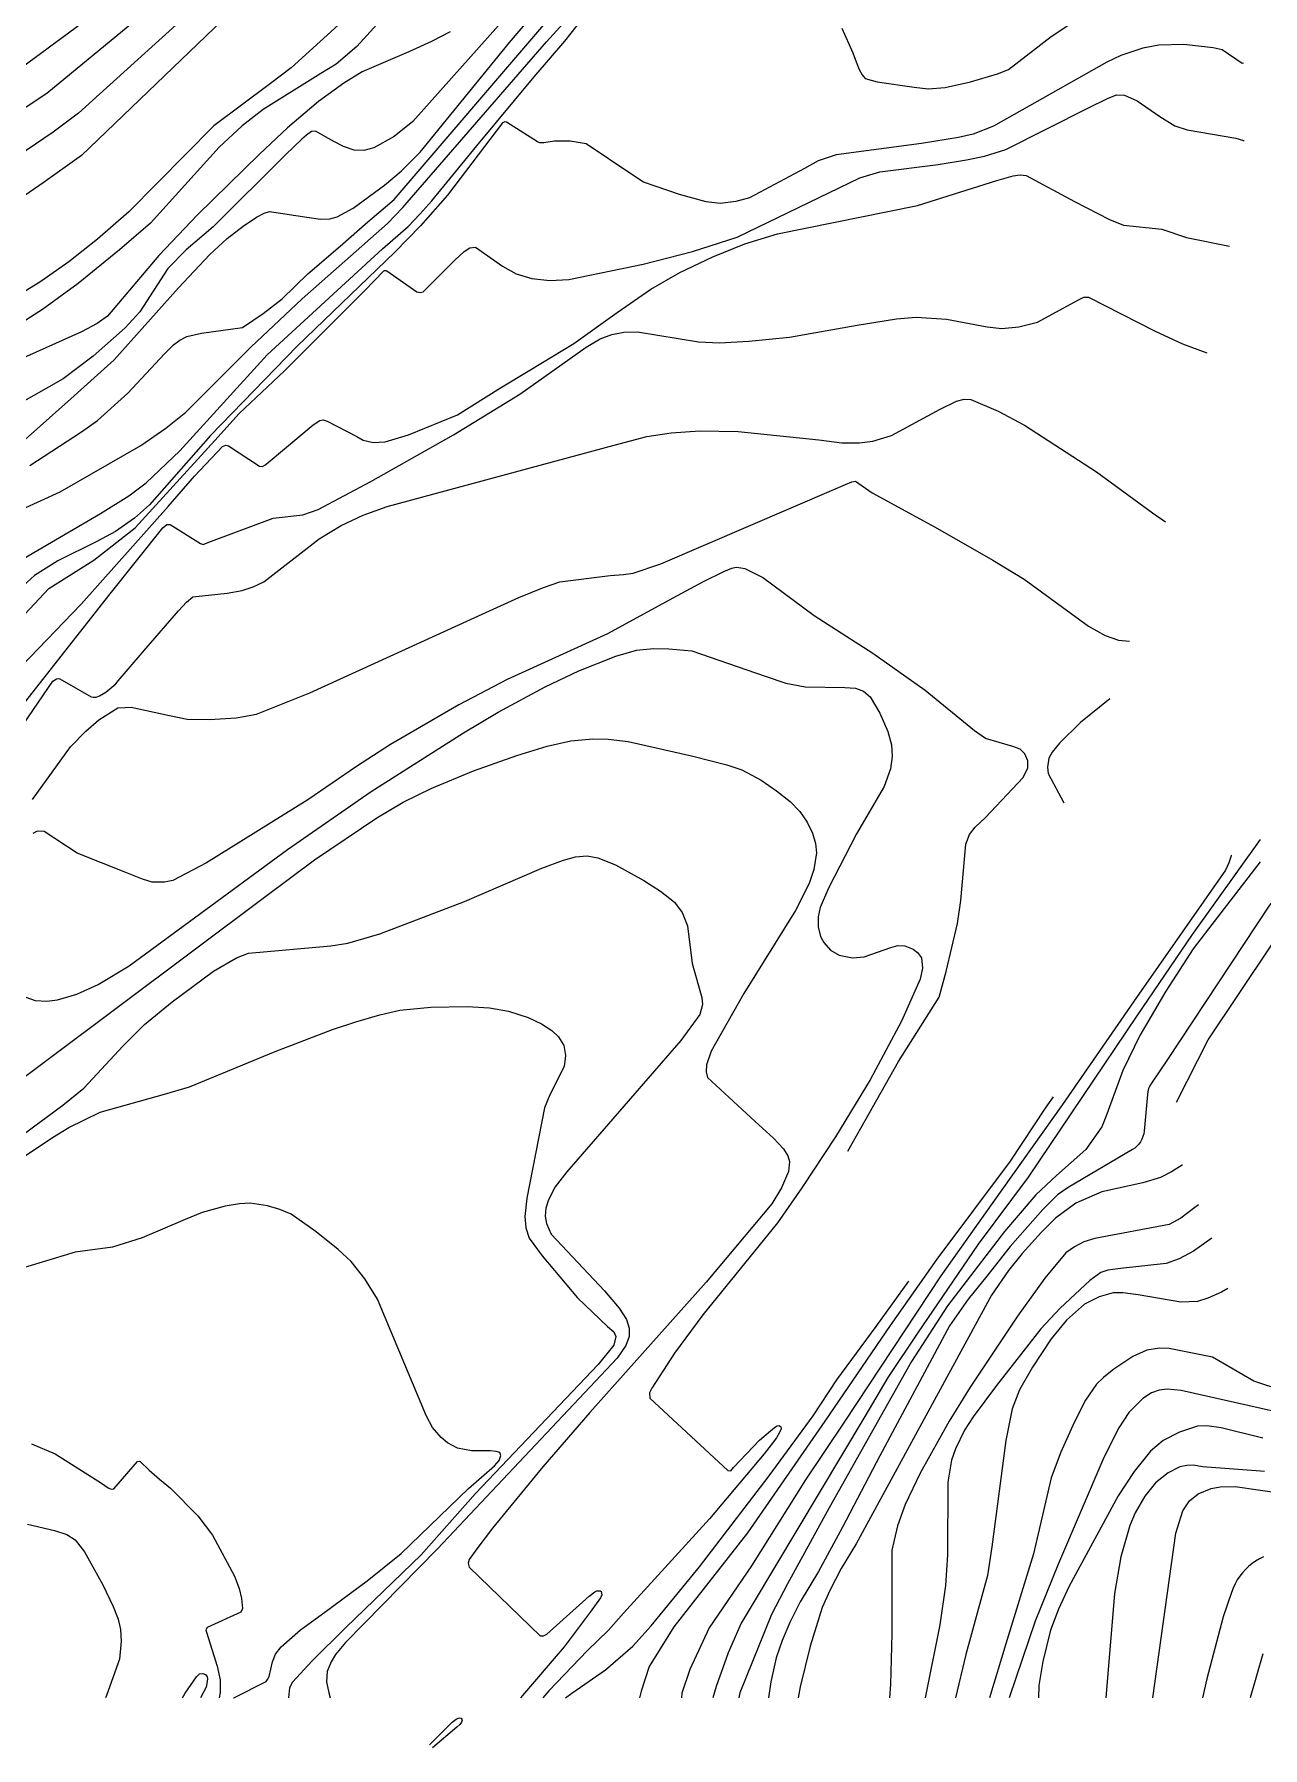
# Model space of a CAD drawing. Header units: metres. Extents: x 241192 to 243928, y 277833 to 281309.
# Drawn here: x 243735.2 to 243837.9, y 280869.2 to 281012.4 of the extents above; entities that cross this region are included whole.
import ezdxf

# ---------------------------------------------------------------- set-up
doc = ezdxf.new("R2010")
doc.units = ezdxf.units.M
for name, color, linetype in [('TERRAIN_CONTOUR_1M', 3, 'Continuous'), ('TERRAIN_CONTOUR_5M_SUPPLEMENT', 4, 'Continuous'), ('TERRAIN_UNRESOLVED', 2, 'Continuous')]:
    doc.layers.add(name, color=color, linetype=linetype)

msp = doc.modelspace()

# ---------------------------------------------------------------- linework, layer by layer
at = {"layer": 'TERRAIN_CONTOUR_1M'}
for points in [[(243734.21, 280972.68, 38), (243737.39, 280974.15, 38), (243744.11, 280978.01, 38), (243746.22, 280979.46, 38), (243747.87, 280980.79, 38), (243753.32, 280986.23, 38), (243757.6, 280990.27, 38), (243764.74, 280996.55, 38), (243766.02, 280997.88, 38), (243778.04, 281011.74, 38), (243786.33, 281020.9, 38)], [(243769.1, 281018.97, 43), (243762.17, 281011.35, 43), (243760.45, 281009.87, 43), (243759.17, 281009.1, 43), (243754.34, 281006.07, 43), (243752.59, 281004.72, 43), (243750.66, 281002.93, 43), (243744.93, 280996.58, 43), (243742.35, 280994.36, 43), (243738.88, 280991.54, 43), (243735.9, 280989.37, 43), (243728.59, 280984.71, 43)], [(243755.82, 281018.25, 46), (243739.17, 281002.25, 46), (243735.95, 280999.96, 46), (243721.28, 280989.84, 46)], [(243733.22, 280967.93, 37), (243740.76, 280972.34, 37), (243743.13, 280973.81, 37), (243744.57, 280974.9, 37), (243747.38, 280977.57, 37), (243754.67, 280985.58, 37), (243764.31, 280994.44, 37), (243766.46, 280996.3, 37), (243767.45, 280997.35, 37), (243768.44, 280998.45, 37), (243772.22, 281003.04, 37), (243777.01, 281008.82, 37), (243779.57, 281011.8, 37), (243782.73, 281015.84, 37)], [(243744.95, 281014.59, 48), (243736.27, 281007.42, 48), (243732.73, 281005.09, 48)], [(243774.02, 281013.11, 41), (243766.85, 281005.09, 41), (243765.29, 281003.83, 41), (243763.61, 281002.87, 41), (243762.76, 281002.65, 41), (243761.96, 281002.69, 41), (243761.06, 281002.99, 41), (243760.26, 281003.4, 41), (243758.72, 281004.28, 41), (243758.39, 281004.23, 41), (243757.96, 281003.94, 41), (243757.57, 281003.6, 41), (243756.23, 281002.32, 41), (243750.17, 280996.27, 41), (243747.92, 280994.36, 41), (243746.39, 280992.8, 41), (243744.03, 280989.19, 41), (243742.82, 280987.83, 41), (243740.14, 280985.46, 41), (243737.64, 280983.58, 41), (243731.47, 280980.11, 41)], [(243748.24, 281014.22, 47), (243738.92, 281005.78, 47), (243736.79, 281004.18, 47), (243732.24, 281001.13, 47)], [(243761.54, 281013.97, 44), (243756.69, 281009.57, 44), (243754.97, 281008.26, 44), (243750.21, 281004.71, 44), (243743.13, 280997.54, 44), (243740.51, 280995.26, 44), (243738.1, 280993.35, 44), (243735.77, 280991.72, 44), (243732.61, 280989.77, 44)], [(243740.31, 281014.1, 49), (243734.14, 281009.55, 49)], [(243734.84, 280976.33, 39), (243739.15, 280979.15, 39), (243740.5, 280980.09, 39), (243743.02, 280982.37, 39), (243746.11, 280985.66, 39), (243746.85, 280986.42, 39), (243747.39, 280986.82, 39), (243747.96, 280987.12, 39), (243749.2, 280987.38, 39), (243752.61, 280987.86, 39), (243754.36, 280989.03, 39), (243755.93, 280990.25, 39), (243758.09, 280992.34, 39), (243760.77, 280994.67, 39), (243763.1, 280996.71, 39), (243765.31, 280998.57, 39), (243777.8, 281013.17, 39)], [(243802.72, 281012.87, 37), (243803.65, 281010.81, 37), (243803.92, 281010.07, 37), (243804.18, 281009.42, 37), (243804.41, 281008.97, 37), (243804.68, 281008.68, 37), (243805.68, 281008.39, 37), (243808.78, 281007.96, 37), (243809.95, 281007.82, 37), (243811.37, 281007.93, 37), (243813.48, 281008.4, 37), (243815.72, 281009.05, 37), (243816.65, 281009.42, 37), (243820.21, 281012.17, 37), (243821.78, 281013.2, 37)], [(243769.99, 281012.57, 42), (243768.43, 281011.77, 42), (243766.53, 281010.91, 42), (243762.63, 281009.24, 42), (243761.08, 281008.28, 42), (243758.97, 281006.74, 42), (243756.38, 281004.56, 42), (243754.04, 281002.34, 42), (243748.85, 280997.29, 42), (243745.63, 280993.88, 42), (243741.33, 280988.82, 42), (243740.46, 280988.19, 42), (243739.17, 280987.5, 42), (243731.56, 280984.1, 42)], [(243836.29, 281009.94, 36), (243836.18, 281009.93, 36), (243834.52, 281011.07, 36), (243833.76, 281011.24, 36), (243831.32, 281011.52, 36), (243829.22, 281011.45, 36), (243827.87, 281011.2, 36), (243826.05, 281010.58, 36), (243824.88, 281010.03, 36), (243815.41, 281004.68, 36), (243813.69, 281004.01, 36), (243812.48, 281003.73, 36), (243809.39, 281003.25, 36), (243802.24, 281002.3, 36), (243800.75, 281001.79, 36), (243799.59, 281001.16, 36), (243795.01, 280998.7, 36), (243793.87, 280998.39, 36), (243792.54, 280998.23, 36), (243791.37, 280998.37, 36), (243789.14, 280998.98, 36), (243786.15, 281000.01, 36), (243785.17, 281000.66, 36), (243781.34, 281003.2, 36), (243780.01, 281003.44, 36), (243778.71, 281003.43, 36), (243777.8, 281003.29, 36), (243777.48, 281003.29, 36), (243777.27, 281003.38, 36), (243774.7, 281005.01, 36), (243774.54, 281005.04, 36), (243774.36, 281004.98, 36), (243769.77, 280998.92, 36), (243767.51, 280996.36, 36), (243765.36, 280994.15, 36), (243757.18, 280986.3, 36), (243749.95, 280978.84, 36), (243744.85, 280973.06, 36), (243743.6, 280971.95, 36), (243741.99, 280970.83, 36), (243740.44, 280969.99, 36), (243737.18, 280968.38, 36), (243735.24, 280967.14, 36), (243733.69, 280965.75, 36)], [(243734.12, 280959.55, 34), (243739.14, 280964.76, 34), (243746.4, 280972.9, 34), (243748.6, 280975.45, 34), (243750.95, 280977.93, 34), (243751.22, 280978.03, 34), (243751.46, 280977.98, 34), (243754.04, 280976.27, 34), (243754.29, 280976.26, 34), (243754.48, 280976.36, 34), (243754.77, 280976.58, 34), (243758.53, 280979.74, 34), (243759.07, 280980.1, 34), (243759.36, 280980.14, 34), (243759.69, 280980.04, 34), (243762.17, 280978.75, 34), (243762.72, 280978.46, 34), (243763.53, 280978.26, 34), (243764.55, 280978.31, 34), (243766.49, 280978.9, 34), (243770.59, 280980.57, 34), (243774.18, 280982.82, 34), (243776.65, 280984.31, 34), (243780.32, 280986.54, 34), (243783.93, 280989.13, 34), (243786.76, 280991.06, 34), (243789.17, 280992.45, 34), (243791.94, 280993.76, 34), (243794.61, 280994.85, 34), (243797.34, 280995.69, 34), (243809.04, 280998.06, 34), (243815.68, 281000.15, 34), (243817.03, 281000.55, 34), (243817.62, 281000.62, 34), (243818.12, 281000.58, 34), (243822.16, 280998.39, 34), (243825.09, 280996.9, 34), (243826.28, 280996.43, 34), (243829.47, 280996.08, 34), (243831.54, 280995.39, 34), (243835.13, 280994.67, 34)], [(243830.71, 280923.13, 36), (243833.34, 280928.35, 36), (243841.22, 280940.14, 36), (243847.69, 280948.17, 36), (243854.16, 280952.96, 36), (243861.67, 280958.54, 36), (243872.49, 280971.08, 36), (243875.59, 280976.33, 36), (243876.1, 280981.36, 36), (243874.04, 280986.21, 36), (243868.58, 280991.02, 36), (243865.34, 280992.95, 36), (243861.98, 280996, 36), (243856.65, 281000.17, 36), (243855.54, 281000.73, 36)], [(243733.9, 280955.88, 33), (243741.45, 280965.48, 33), (243745.97, 280971.14, 33), (243746.28, 280971.42, 33), (243746.46, 280971.42, 33), (243746.56, 280971.42, 33), (243749.1, 280969.81, 33), (243749.32, 280969.75, 33), (243749.53, 280969.81, 33), (243750.02, 280970.01, 33), (243755.19, 280971.94, 33), (243757.66, 280972.21, 33), (243758.94, 280972.66, 33), (243763.34, 280974.99, 33), (243770.25, 280978.89, 33), (243775.79, 280982.3, 33), (243781.36, 280986.22, 33), (243782.53, 280986.93, 33), (243783.49, 280987.27, 33), (243784.5, 280987.48, 33), (243785.64, 280987.5, 33), (243790.73, 280986.67, 33), (243792.48, 280986.6, 33), (243794.94, 280986.73, 33), (243798.35, 280987.07, 33), (243804, 280988.05, 33), (243807.3, 280988.6, 33), (243808.93, 280988.74, 33), (243811.48, 280988.55, 33), (243814.87, 280987.93, 33), (243816.1, 280987.78, 33), (243817.53, 280987.92, 33), (243819.09, 280988.32, 33), (243822.51, 280990.19, 33), (243822.95, 280990.4, 33), (243823.34, 280990.41, 33), (243828.85, 280987.6, 33), (243831.19, 280986.51, 33), (243833.22, 280985.76, 33)], [(243733.48, 280953.51, 32), (243736.77, 280958.33, 32), (243737.06, 280958.51, 32), (243737.26, 280958.54, 32), (243737.34, 280958.51, 32), (243739.96, 280957.02, 32), (243740.14, 280956.98, 32), (243740.39, 280956.98, 32), (243740.67, 280957.08, 32), (243741.19, 280957.41, 32), (243742.02, 280958.1, 32), (243742.23, 280958.34, 32), (243744.56, 280961.08, 32), (243747.26, 280964.19, 32), (243747.93, 280964.93, 32), (243748.47, 280965.37, 32), (243751.34, 280965.67, 32), (243752.6, 280965.9, 32), (243753.52, 280966.21, 32), (243754.39, 280966.62, 32), (243759.04, 280970.2, 32), (243760.88, 280971.32, 32), (243762.71, 280972.19, 32), (243764.72, 280972.92, 32), (243783.7, 280978.03, 32), (243786.41, 280978.75, 32), (243788.46, 280979.07, 32), (243790.84, 280979.22, 32), (243794.06, 280979.19, 32), (243800.8, 280978.47, 32), (243802.73, 280978.24, 32), (243804.21, 280978.24, 32), (243805.31, 280978.37, 32), (243806.86, 280978.84, 32), (243810.93, 280981.04, 32), (243812.3, 280981.71, 32), (243812.94, 280981.87, 32), (243813.51, 280981.84, 32), (243815.8, 280980.89, 32), (243817.99, 280979.71, 32), (243824.02, 280975.8, 32), (243828.69, 280972.38, 32), (243829.77, 280971.62, 32)], [(243735.06, 280948.43, 31), (243738.23, 280952.82, 31), (243739.51, 280954.14, 31), (243740.6, 280955.08, 31), (243742.19, 280956.08, 31), (243742.82, 280956.11, 31), (243743.31, 280956.15, 31), (243746.51, 280955.44, 31), (243747.98, 280955.13, 31), (243749.85, 280955.11, 31), (243752.08, 280955.26, 31), (243753.79, 280955.57, 31), (243758.24, 280957.33, 31), (243772.96, 280964.06, 31), (243775.72, 280965.3, 31), (243777.78, 280966.14, 31), (243779.14, 280966.62, 31), (243783.36, 280967.15, 31), (243784.46, 280967.23, 31), (243785.28, 280967.33, 31), (243787.6, 280968.12, 31), (243802.26, 280974.41, 31), (243803.04, 280974.76, 31), (243803.55, 280974.96, 31), (243803.85, 280975.03, 31), (243805.26, 280974.04, 31), (243810.51, 280971.18, 31), (243815.33, 280968.43, 31), (243817.96, 280966.83, 31), (243823.34, 280962.92, 31), (243824.74, 280962.13, 31), (243825.86, 280961.73, 31), (243826.78, 280961.65, 31)], [(243734.5, 280931.92, 29), (243735.28, 280931.65, 29), (243736.27, 280931.57, 29), (243737.16, 280931.68, 29), (243738.76, 280932.16, 29), (243740.54, 280932.98, 29), (243743.14, 280934.52, 29), (243756.37, 280944.24, 29), (243763.38, 280949.09, 29), (243771.09, 280954, 29), (243773.98, 280955.72, 29), (243777.92, 280957.84, 29), (243780.73, 280959.17, 29), (243783.84, 280960.4, 29), (243785.56, 280960.92, 29), (243786.99, 280961.05, 29), (243788.26, 280961.03, 29), (243790.18, 280960.84, 29), (243796.3, 280958.74, 29), (243798.03, 280958.16, 29), (243799.65, 280957.85, 29), (243802.97, 280957.79, 29), (243803.87, 280957.74, 29), (243804.54, 280957.49, 29), (243805.1, 280957, 29), (243805.91, 280955.64, 29), (243806.56, 280954.1, 29), (243806.88, 280953, 29), (243806.94, 280952.02, 29), (243806.8, 280951, 29), (243806.26, 280949.53, 29), (243803.94, 280945.56, 29), (243801.6, 280941.02, 29), (243800.92, 280939.4, 29), (243800.73, 280938.64, 29), (243800.74, 280937.8, 29), (243800.95, 280936.98, 29), (243801.21, 280936.47, 29), (243801.77, 280935.85, 29), (243802.51, 280935.43, 29), (243803.62, 280935.2, 29), (243804.6, 280935.28, 29), (243806.83, 280936.06, 29), (243807.39, 280936.23, 29), (243808, 280936.2, 29), (243808.67, 280935.92, 29), (243809.05, 280935.65, 29), (243809.38, 280935.19, 29), (243809.47, 280934.34, 29), (243809.26, 280933.43, 29), (243807.7, 280929.91, 29), (243805.08, 280925.02, 29), (243802.18, 280920.25, 29), (243799.39, 280915.98, 29), (243797.34, 280913.06, 29), (243791.11, 280905.36, 29), (243788.73, 280902.16, 29), (243786.84, 280899.25, 29), (243786.65, 280898.85, 29), (243786.68, 280898.42, 29), (243793.18, 280892.37, 29), (243793.44, 280892.35, 29), (243793.67, 280892.61, 29), (243795.84, 280894.89, 29), (243796.75, 280895.69, 29), (243797.08, 280895.96, 29), (243797.32, 280896.1, 29), (243797.48, 280896.14, 29), (243797.62, 280896.01, 29), (243797.65, 280895.86, 29), (243797.51, 280895.53, 29), (243797.25, 280895.09, 29), (243796.8, 280894.52, 29), (243796.24, 280893.76, 29), (243791.66, 280888.32, 29), (243784.48, 280880.45, 29), (243783.22, 280879.03, 29), (243781.46, 280877.34, 29), (243778.24, 280873.97, 29), (243777.72, 280873.37, 29)], [(243825.11, 280956.84, 31), (243822.68, 280954.87, 31), (243820.93, 280953.14, 31), (243820.3, 280952.38, 31), (243820.03, 280951.87, 31), (243819.9, 280951.12, 31), (243819.96, 280950.59, 31), (243821.27, 280948.16, 31)], [(243730.03, 280922.01, 28), (243754.56, 280940.35, 28), (243758.64, 280943.4, 28), (243763.86, 280946.89, 28), (243766.04, 280948.21, 28), (243768.45, 280949.38, 28), (243771.92, 280950.83, 28), (243775.55, 280952.11, 28), (243778.1, 280952.9, 28), (243780.08, 280953.34, 28), (243781.9, 280953.5, 28), (243783.2, 280953.48, 28), (243784.86, 280953.28, 28), (243790.14, 280952.09, 28), (243793.11, 280951.32, 28), (243794.35, 280950.91, 28), (243795.97, 280950.04, 28), (243797.27, 280949.15, 28), (243798.39, 280948.25, 28), (243799.2, 280947.42, 28), (243799.83, 280946.54, 28), (243800.27, 280945.61, 28), (243800.52, 280944.75, 28), (243800.59, 280943.98, 28), (243800.37, 280942.57, 28), (243799.99, 280941.42, 28), (243798.86, 280939.16, 28), (243794.54, 280932.22, 28), (243792.28, 280928.25, 28), (243791.81, 280927.41, 28), (243791.42, 280926.26, 28), (243791.37, 280925.68, 28), (243791.49, 280925.2, 28), (243795.48, 280921.54, 28), (243797.01, 280920.12, 28), (243797.84, 280919.24, 28), (243798.21, 280918.67, 28), (243798.35, 280918.19, 28), (243798.25, 280917.34, 28), (243797.67, 280915.97, 28), (243796.86, 280914.64, 28), (243791.37, 280908.09, 28), (243781.65, 280897.21, 28), (243777.72, 280892.67, 28), (243773.51, 280887.54, 28), (243772.21, 280885.81, 28), (243771.57, 280884.92, 28), (243771.48, 280884.63, 28), (243771.57, 280884.3, 28), (243777.5, 280878.56, 28), (243777.77, 280878.56, 28), (243778.06, 280878.69, 28), (243781.61, 280881.88, 28), (243782.08, 280882.23, 28), (243782.23, 280882.31, 28), (243782.4, 280882.32, 28), (243782.51, 280882.31, 28), (243782.59, 280882.26, 28), (243782.64, 280882.13, 28), (243782.65, 280881.97, 28), (243782.55, 280881.72, 28), (243781.69, 280880.54, 28), (243779.5, 280877.62, 28), (243775.86, 280873.37, 28)], [(243837.68, 280945.1, 33), (243832.02, 280937.14, 33), (243827.39, 280930.35, 33), (243818.3, 280916.88, 33), (243814.13, 280911.28, 33), (243809.04, 280903.83, 33), (243806.57, 280900.13, 33), (243804.63, 280896.87, 33), (243795.23, 280881.14, 33), (243794.31, 280879.62, 33), (243793.21, 280877.12, 33), (243792.21, 280874.31, 33), (243791.94, 280873.37, 33)], [(243732.37, 280919.01, 27), (243737.61, 280922.9, 27), (243739.35, 280924.31, 27), (243742.63, 280927.86, 27), (243744.42, 280929.63, 27), (243746.73, 280931.53, 27), (243750.2, 280934.08, 27), (243752.12, 280935.19, 27), (243753.11, 280935.6, 27), (243759.99, 280936.19, 27), (243761.42, 280936.42, 27), (243764.1, 280937.22, 27), (243771.17, 280939.9, 27), (243777.65, 280942.68, 27), (243779.46, 280943.35, 27), (243780.46, 280943.64, 27), (243781.42, 280943.72, 27), (243782.33, 280943.57, 27), (243783.79, 280942.97, 27), (243786.18, 280941.65, 27), (243787.57, 280940.78, 27), (243788.72, 280939.85, 27), (243789.37, 280939, 27), (243789.82, 280937.88, 27), (243790.22, 280934.73, 27), (243791.02, 280931.88, 27), (243791.07, 280931.29, 27), (243790.86, 280930.47, 27), (243789.27, 280928.29, 27), (243779.72, 280917.33, 27), (243778.77, 280916.07, 27), (243778.21, 280914.98, 27), (243777.99, 280914.29, 27), (243777.93, 280913.63, 27), (243778.02, 280913, 27), (243778.43, 280912.12, 27), (243782.87, 280907.37, 27), (243784.1, 280905.94, 27), (243784.71, 280904.99, 27), (243784.94, 280904.27, 27), (243784.93, 280903.56, 27), (243784.65, 280902.8, 27), (243783.95, 280901.76, 27), (243768.93, 280885.81, 27), (243761.23, 280877.99, 27), (243760.4, 280876.99, 27), (243760.02, 280876.37, 27), (243759.71, 280875.57, 27), (243759.64, 280874.72, 27), (243759.83, 280873.79, 27), (243759.94, 280873.37, 27)], [(243835.28, 280943.79, 32), (243835.27, 280943.71, 32), (243835.07, 280943.15, 32), (243834.8, 280942.53, 32), (243827.34, 280931.88, 32), (243821.18, 280922.94, 32), (243815.33, 280914.75, 32), (243811, 280908.64, 32), (243802.92, 280896.41, 32), (243799.68, 280891.59, 32), (243795.18, 280884.41, 32), (243791.63, 280879.21, 32), (243790, 280875.75, 32), (243789.34, 280873.76, 32), (243789.32, 280873.37, 32)], [(243837.69, 280943.22, 34), (243833.36, 280937.63, 34), (243832.1, 280935.96, 34), (243829.81, 280932.41, 34), (243827.63, 280928.72, 34), (243826.22, 280925.8, 34), (243824.8, 280921.92, 34), (243824.46, 280921.07, 34), (243823.12, 280919.19, 34), (243820.66, 280917.02, 34), (243818.95, 280915.4, 34), (243816.31, 280912.34, 34), (243811.54, 280906.12, 34), (243808.55, 280901.46, 34), (243801.67, 280889.25, 34), (243798.17, 280882.9, 34), (243796.84, 280880.34, 34), (243794.2, 280873.79, 34), (243794.1, 280873.37, 34)], [(243731.07, 280916.43, 26), (243736.73, 280920.18, 26), (243738.1, 280921.03, 26), (243740.72, 280922.3, 26), (243746.11, 280923.8, 26), (243748.18, 280924.42, 26), (243755.36, 280927.38, 26), (243760.15, 280929.22, 26), (243762.1, 280929.86, 26), (243764.1, 280930.43, 26), (243765.78, 280930.83, 26), (243768.36, 280931.08, 26), (243771.39, 280931.13, 26), (243773.27, 280931.02, 26), (243774.85, 280930.75, 26), (243776.49, 280930.22, 26), (243777.62, 280929.69, 26), (243778.47, 280929.13, 26), (243779.03, 280928.61, 26), (243779.47, 280927.87, 26), (243779.62, 280927.04, 26), (243779.52, 280926.11, 26), (243778.32, 280923.75, 26), (243777.86, 280922.67, 26), (243776.38, 280915.13, 26), (243776.22, 280913.59, 26), (243776.3, 280912.63, 26), (243776.59, 280911.78, 26), (243777.66, 280910.29, 26), (243780.62, 280906.78, 26), (243783.14, 280904.4, 26), (243783.67, 280903.95, 26), (243783.84, 280903.57, 26), (243783.65, 280902.84, 26), (243782.36, 280901.21, 26), (243772.11, 280890.44, 26), (243767.55, 280885.32, 26), (243761.25, 280879.26, 26), (243758.45, 280876.47, 26), (243756.8, 280874.69, 26), (243756.56, 280874.22, 26), (243756.47, 280873.37, 26)], [(243820.39, 280923.6, 31), (243819.72, 280922.63, 31), (243816.78, 280918.22, 31), (243810.65, 280910.02, 31), (243806.77, 280904.49, 31), (243801.29, 280896.5, 31), (243794.83, 280887.17, 31), (243788.67, 280879.3, 31), (243787.53, 280877.47, 31), (243786.61, 280875.99, 31), (243785.94, 280873.94, 31), (243785.82, 280873.37, 31)], [(243831.19, 280917.89, 36), (243831.18, 280917.88, 36), (243830.28, 280917.31, 36), (243829.37, 280916.85, 36), (243827.88, 280916.41, 36), (243824.45, 280915.64, 36), (243822.29, 280914.71, 36), (243820.57, 280913.45, 36), (243819.39, 280912.26, 36), (243817.8, 280910.51, 36), (243816.66, 280909.09, 36), (243815.24, 280907.01, 36), (243803.93, 280886.25, 36), (243802.67, 280884.18, 36), (243801.71, 280882.35, 36), (243801.07, 280880.92, 36), (243800.06, 280877.69, 36), (243799.25, 280874.29, 36), (243799.08, 280873.37, 36)], [(243835, 280907.57, 39), (243834.47, 280907.27, 39), (243833.33, 280906.76, 39), (243832.44, 280906.5, 39), (243831.07, 280906.42, 39), (243827.48, 280907.03, 39), (243826.21, 280907.2, 39), (243825.41, 280907.2, 39), (243824.24, 280906.89, 39), (243823, 280906.26, 39), (243821.5, 280904.92, 39), (243820.21, 280903.36, 39), (243818.65, 280900.99, 39), (243817.58, 280899.11, 39), (243816.97, 280897.52, 39), (243816.42, 280894.87, 39), (243815.27, 280885.98, 39), (243814.9, 280883.58, 39), (243813.09, 280877, 39), (243812.23, 280873.37, 39)], [(243840.01, 280897.05, 41), (243831.09, 280899.04, 41), (243829.93, 280899.17, 41), (243829.26, 280899.09, 41), (243828.6, 280898.86, 41), (243827.87, 280898.39, 41), (243826.72, 280897.2, 41), (243825.89, 280895.93, 41), (243824.62, 280893.46, 41), (243820.83, 280884.59, 41), (243818.89, 280879.78, 41), (243816.72, 280873.37, 41)], [(243837.92, 280895.08, 42), (243834.42, 280895.92, 42), (243833.23, 280896.09, 42), (243832.44, 280896.06, 42), (243830.95, 280895.58, 42), (243829.59, 280894.87, 42), (243828.52, 280893.97, 42), (243827.15, 280892.29, 42), (243825.81, 280890.26, 42), (243821.73, 280882.69, 42), (243820.82, 280880.79, 42), (243820.17, 280879.03, 42), (243819.52, 280876.4, 42), (243819.2, 280874.39, 42), (243819.16, 280873.37, 42)], [(243734.98, 280894.6, 24), (243736.97, 280893.76, 24), (243740.82, 280891.31, 24), (243741.38, 280890.93, 24), (243741.63, 280890.82, 24), (243741.86, 280890.84, 24), (243743.84, 280893.11, 24), (243743.98, 280893.14, 24), (243744.07, 280893.12, 24), (243744.82, 280892.4, 24), (243745.67, 280891.65, 24), (243746.59, 280890.9, 24), (243748.89, 280888.58, 24), (243750.1, 280886.96, 24), (243751.94, 280883.54, 24), (243752.35, 280882.52, 24), (243752.53, 280881.68, 24), (243752.61, 280880.83, 24), (243752.49, 280880.54, 24), (243749.66, 280879.25, 24), (243749.56, 280879.06, 24), (243749.61, 280878.85, 24), (243750.5, 280876.01, 24), (243750.76, 280874.88, 24), (243750.76, 280873.81, 24), (243750.67, 280873.37, 24)], [(243838.04, 280892.28, 43), (243837.73, 280892.3, 43), (243832.87, 280892.68, 43), (243832.12, 280892.8, 43), (243831.55, 280892.78, 43), (243830.98, 280892.66, 43), (243829.99, 280892.16, 43), (243828.94, 280891.33, 43), (243828.05, 280890.22, 43), (243827.23, 280888.82, 43), (243826.8, 280887.76, 43), (243826.04, 280885.14, 43), (243825.51, 280882.09, 43), (243824.79, 280873.37, 43)], [(243828.72, 280873.37, 44), (243830.65, 280887.12, 44), (243831.24, 280889.01, 44), (243831.78, 280889.84, 44), (243832.51, 280890.43, 44), (243833.59, 280890.86, 44), (243834.36, 280891, 44), (243835.6, 280891.02, 44), (243837.51, 280890.74, 44), (243844.52, 280889.76, 44)], [(243734.66, 280887.89, 23), (243736.89, 280887.34, 23), (243737.94, 280887.02, 23), (243738.64, 280886.56, 23), (243739.42, 280885.58, 23), (243740.94, 280882.82, 23), (243741.82, 280881.01, 23), (243742.23, 280879.95, 23), (243742.41, 280879.07, 23), (243742.47, 280878.1, 23), (243742.34, 280876.6, 23), (243741.25, 280873.56, 23), (243741.16, 280873.37, 23)], [(243837.91, 280877.04, 46), (243836.85, 280873.37, 46)], [(243747.61, 280873.37, 23), (243747.84, 280873.76, 23), (243748.76, 280875.14, 23), (243749.03, 280875.39, 23), (243749.29, 280875.4, 23), (243749.53, 280875.31, 23), (243749.67, 280875.14, 23), (243749.7, 280874.96, 23), (243749.64, 280874.56, 23), (243749.57, 280874.27, 23), (243749.1, 280873.37, 23)]]:
    msp.add_polyline3d(points, dxfattribs=at)
at = {"layer": 'TERRAIN_CONTOUR_5M_SUPPLEMENT'}
for points in [[(243725.26, 280970.36, 40), (243738.26, 280981.91, 40), (243741.9, 280985.17, 40), (243747.27, 280991.17, 40), (243749.88, 280993.97, 40), (243751.34, 280995.31, 40), (243752.68, 280996.34, 40), (243753.8, 280997.09, 40), (243754.44, 280997.43, 40), (243754.88, 280997.55, 40), (243758, 280997.08, 40), (243759.14, 280996.93, 40), (243759.91, 280996.95, 40), (243760.54, 280997.1, 40), (243761.87, 280997.84, 40), (243764.49, 280999.77, 40), (243765.88, 281000.92, 40), (243767.47, 281002.53, 40), (243774.93, 281011.67, 40), (243778.03, 281015.33, 40)], [(243734.41, 280963.92, 35), (243736.44, 280966.05, 35), (243740.2, 280968.43, 35), (243743.65, 280971.12, 35), (243750.3, 280978.43, 35), (243752.34, 280980.68, 35), (243756.13, 280984.24, 35), (243762.85, 280990.96, 35), (243764.43, 280992.6, 35), (243764.5, 280992.62, 35), (243764.59, 280992.62, 35), (243764.69, 280992.59, 35), (243767.19, 280990.86, 35), (243767.47, 280990.78, 35), (243767.73, 280990.85, 35), (243770.37, 280993.5, 35), (243771.15, 280994.23, 35), (243771.61, 280994.53, 35), (243772.09, 280994.57, 35), (243774.34, 280993, 35), (243775.51, 280992.36, 35), (243776.81, 280991.95, 35), (243778.3, 280991.79, 35), (243779.9, 280991.87, 35), (243786.12, 280993.16, 35), (243790.23, 280994.21, 35), (243793.96, 280995.41, 35), (243804.23, 281000.36, 35), (243805.89, 281000.87, 35), (243810.77, 281001.5, 35), (243813.13, 281001.87, 35), (243814.64, 281002.17, 35), (243816.44, 281002.74, 35), (243823.35, 281006.21, 35), (243824.94, 281007.01, 35), (243825.68, 281007.32, 35), (243826.36, 281007.29, 35), (243827.41, 281006.82, 35), (243829.29, 281005.51, 35), (243830.57, 281004.72, 35), (243831.59, 281004.37, 35), (243835.66, 281003.69, 35), (243836.31, 281003.48, 35), (243836.34, 281003.45, 35)], [(243854.14, 280992.76, 35), (243856.35, 280992.47, 35), (243860.55, 280991.46, 35), (243865.95, 280988.76, 35), (243868.59, 280986.93, 35), (243870.42, 280983.21, 35), (243871.18, 280979.77, 35), (243870.42, 280976.33, 35), (243867.48, 280971.99, 35), (243863.9, 280966.72, 35), (243854.34, 280957.32, 35), (243849.63, 280953.62, 35), (243842.77, 280944.92, 35), (243838.47, 280939.6, 35), (243829.9, 280926.63, 35), (243828.6, 280924.74, 35)], [(243803.21, 280919.06, 30), (243807.47, 280926.54, 30), (243810.86, 280931.92, 30), (243811.44, 280934.07, 30), (243812.4, 280938.08, 30), (243812.66, 280940, 30), (243813.08, 280944.71, 30), (243813.39, 280945.51, 30), (243813.88, 280946.11, 30), (243814.74, 280946.93, 30), (243817.87, 280950.27, 30), (243818.26, 280951.07, 30), (243818.27, 280951.65, 30), (243818.03, 280952.24, 30), (243817.62, 280952.64, 30), (243817.01, 280952.86, 30), (243814.72, 280953.52, 30), (243813.82, 280954.18, 30), (243809.69, 280957.53, 30), (243805.31, 280960.62, 30), (243800.41, 280963.77, 30), (243796.09, 280966.99, 30), (243794.65, 280967.69, 30), (243793.91, 280967.82, 30), (243793.51, 280967.74, 30), (243792.83, 280967.46, 30), (243791.14, 280966.61, 30), (243788.59, 280965.26, 30), (243783.12, 280962.27, 30), (243774.74, 280958.47, 30), (243770.7, 280956.33, 30), (243764.98, 280953.03, 30), (243762.15, 280951.2, 30), (243758.07, 280948.4, 30), (243749.6, 280943.15, 30), (243746.8, 280941.66, 30), (243746.09, 280941.51, 30), (243745.06, 280941.51, 30), (243744.25, 280941.76, 30), (243742.87, 280942.32, 30), (243738.8, 280943.94, 30), (243736.05, 280945.76, 30), (243735.45, 280945.78, 30), (243735.09, 280945.6, 30)], [(243828.6, 280924.74, 0), (243828.47, 280924.52, 0), (243828.37, 280924.29, 0), (243828.3, 280924.04, 0), (243828.26, 280923.79, 0), (243827.99, 280920.73, 0), (243827.96, 280920.49, 0), (243827.89, 280920.26, 0), (243827.8, 280920.04, 0), (243827.69, 280919.84, 0), (243827.55, 280919.64, 0), (243827.39, 280919.47, 0), (243827.21, 280919.31, 0), (243827.01, 280919.18, 0)], [(243827.01, 280919.18, 35), (243821.63, 280916.01, 35), (243820.74, 280915.4, 35), (243819.51, 280914.18, 35), (243816.78, 280911.08, 35), (243814.83, 280908.6, 35), (243813.28, 280906.69, 35), (243811.73, 280904.45, 35), (243805.89, 280893.6, 35), (243802.77, 280887.62, 35), (243800.76, 280883.92, 35), (243799.23, 280881.39, 35), (243798.36, 280879.68, 35), (243797.72, 280878.17, 35), (243797.23, 280876.71, 35), (243796.79, 280874.71, 35), (243796.58, 280873.37, 35)], [(243751.88, 280873.37, 25), (243751.89, 280873.38, 25), (243754.59, 280874.74, 25), (243754.71, 280874.91, 25), (243754.84, 280875.15, 25), (243755.12, 280876.38, 25), (243755.39, 280877.03, 25), (243755.85, 280877.64, 25), (243757.46, 280879.06, 25), (243759.5, 280880.52, 25), (243763.03, 280883.16, 25), (243765.89, 280885.42, 25), (243771.52, 280890.87, 25), (243773.68, 280892.76, 25), (243774.08, 280893.21, 25), (243774.21, 280893.62, 25), (243774.13, 280893.87, 25), (243773.83, 280893.96, 25), (243773.36, 280894, 25), (243771.77, 280894.01, 25), (243770.6, 280894.22, 25), (243769.75, 280894.68, 25), (243769.23, 280895.11, 25), (243768.51, 280895.97, 25), (243767.98, 280896.97, 25), (243763.9, 280906.67, 25), (243762.84, 280908.38, 25), (243761.7, 280909.82, 25), (243760.62, 280910.83, 25), (243758.79, 280912.31, 25), (243756.7, 280913.77, 25), (243755.73, 280914.17, 25), (243754.7, 280914.47, 25), (243753.27, 280914.69, 25), (243752.37, 280914.66, 25), (243751.17, 280914.44, 25), (243749.24, 280913.92, 25), (243747.82, 280913.35, 25), (243744.23, 280911.82, 25), (243741.74, 280911.04, 25), (243738.62, 280910.6, 25), (243732.16, 280908.65, 25)], [(243779.63, 280873.37, 30), (243780.16, 280873.77, 30), (243782.96, 280875.7, 30), (243785.26, 280877.7, 30), (243786.79, 280879.39, 30), (243790.83, 280884.32, 30), (243796.65, 280891.91, 30), (243800.33, 280896.92, 30), (243802.3, 280899.95, 30), (243805.59, 280904.4, 30), (243808.31, 280908.19, 30)], [(243839.62, 280899.02, 40), (243837.15, 280899.84, 40), (243833.72, 280901.83, 40), (243830.09, 280902.55, 40), (243829.27, 280902.6, 40), (243828.23, 280902.41, 40), (243827.04, 280901.88, 40), (243825.47, 280900.84, 40), (243824.59, 280900.15, 40), (243824, 280899.59, 40), (243823.1, 280898.24, 40), (243822.13, 280896.37, 40), (243821.03, 280893.9, 40), (243820.22, 280891.74, 40), (243818.74, 280885.4, 40), (243816.42, 280877.88, 40), (243815.07, 280873.37, 40)], [(243837.97, 280885.16, 0), (243837.63, 280884.99, 0), (243837.31, 280884.8, 0), (243837.01, 280884.59, 0), (243836.72, 280884.35, 0), (243836.46, 280884.1, 0), (243836.21, 280883.82, 0), (243835.98, 280883.53, 0), (243835.77, 280883.22, 0), (243835.59, 280882.89, 0), (243835.42, 280882.54, 0), (243835.29, 280882.18, 0)], [(243835.29, 280882.18, 45), (243834.61, 280880.13, 45), (243833.23, 280874.97, 45), (243832.88, 280873.37, 45)]]:
    msp.add_polyline3d(points, dxfattribs=at)
at = {"layer": 'TERRAIN_UNRESOLVED'}
for points in [[(243832.53, 280914.55, 0), (243832.24, 280914.34, 0), (243831.07, 280913.45, 0), (243830.07, 280912.93, 0), (243823.88, 280911.74, 0), (243822.96, 280911.46, 0), (243822.17, 280911.05, 0), (243821.45, 280910.56, 0), (243819.68, 280908.43, 0), (243817.4, 280905.26, 0), (243813.44, 280899.33, 0), (243811.68, 280896.5, 0), (243809.27, 280892.14, 0), (243808.02, 280889.53, 0), (243807.38, 280887.74, 0), (243806.9, 280885.72, 0), (243806.9, 280878.71, 0), (243806.79, 280874.48, 0), (243806.71, 280873.37, 0)], [(243833.64, 280911.77, 0), (243832.11, 280910.68, 0), (243830.93, 280910.04, 0), (243829.82, 280909.66, 0), (243826.02, 280909.23, 0), (243824.97, 280909.1, 0), (243824.38, 280908.9, 0), (243823.46, 280908.25, 0), (243820.97, 280905.94, 0), (243819.35, 280904.21, 0), (243815.65, 280899.47, 0), (243813.71, 280896.86, 0), (243812.98, 280895.74, 0), (243812.21, 280894.18, 0), (243811.88, 280893.22, 0), (243811.59, 280891.39, 0), (243811.55, 280885.32, 0), (243811.39, 280882.77, 0), (243810.91, 280879.47, 0), (243809.69, 280873.37, 0)], [(243768.25, 280869.45, 0), (243770.14, 280871.33, 0), (243770.48, 280871.59, 0), (243770.64, 280871.66, 0), (243770.79, 280871.7, 0), (243770.91, 280871.67, 0), (243770.96, 280871.6, 0), (243770.98, 280871.5, 0), (243770.93, 280871.35, 0), (243770.8, 280871.14, 0), (243770.55, 280870.91, 0), (243768.51, 280869.2, 0)]]:
    msp.add_polyline3d(points, dxfattribs=at)

doc.saveas('drawing.dxf')
